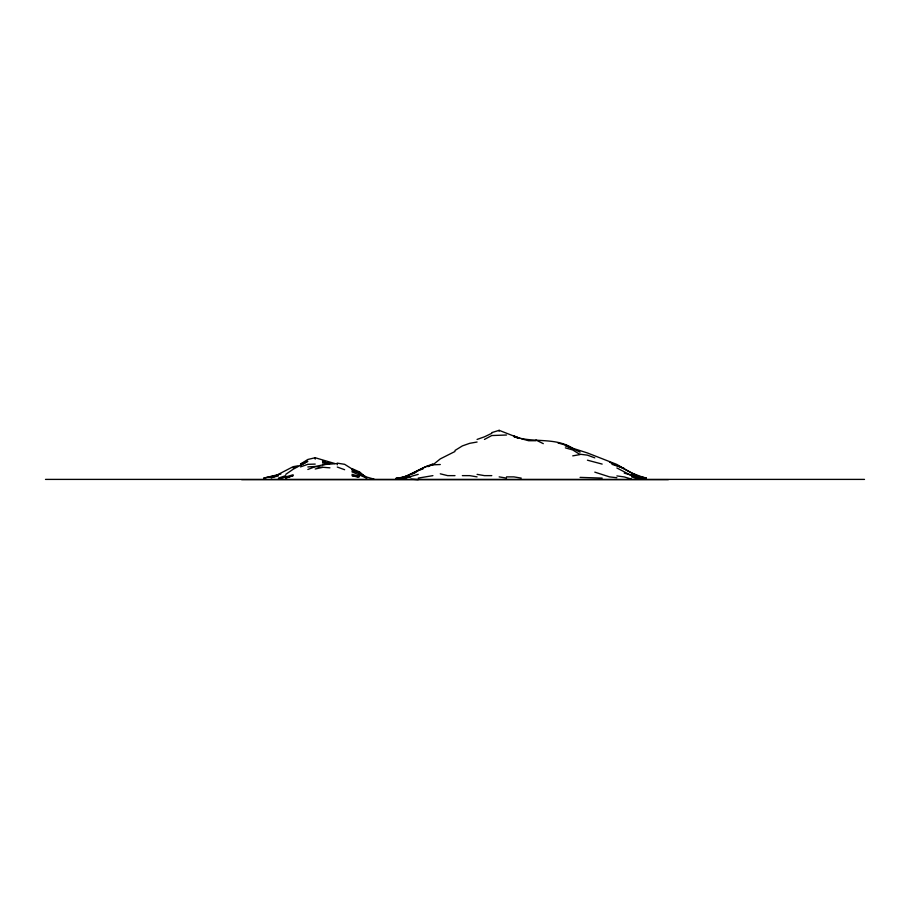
<?xml version="1.0" encoding="UTF-8"?>
<svg xmlns="http://www.w3.org/2000/svg" width="910" height="910" viewBox="0 0 910 910"><rect width="100%" height="100%" fill="white"/><g stroke="black" fill="none" stroke-linecap="round" stroke-linejoin="round"><path stroke-width="1.36" d="M396.134 479.138L403.494 477.454L425.573 466.682L432.921 464.828L440.281 458.89L455 451.474M285.763 474.36L293.122 469.276L307.842 461.268L300.482 465.385M415.062 472.745L418.213 470.572L423.116 468.843M455 450.461L462.36 445.911L469.719 443.318L477.079 442.021M396.134 478.103C409.818 477.568 420.227 467.729 432.921 464.089L428.018 466.682M484.427 439.428L491.787 435.537L506.506 435.014M272.283 477.5L293.122 466.682L298.025 465.818M306.613 461.381L300.482 464.089L307.842 459.47L315.201 457.741L334.823 463.531M278.414 474.815L271.055 477.75L278.414 475.919M307.842 469.48L315.201 466.682L329.921 467.831M293.122 467.979L296.808 466.682M477.079 439.428L484.427 436.834L491.787 433.308L491.787 432.614L499.146 430.339L518.768 437.994M410.854 474.463L414.528 473.166M300.482 466.898L307.842 464.316L315.201 464.089M404.723 478.182L418.213 474.36M278.414 478.103L285.763 475.634M285.763 478.103L293.122 475.68L285.763 477.75M278.414 479.138L293.122 474.758M399.82 478.103L405.951 477.067M278.414 475.111L263.695 478.103L280.86 474.03M405.951 476.851L396.134 478.444M328.692 463.702L322.561 461.12L328.692 463.747L322.561 461.859L329.921 463.44L315.201 466.477L307.842 466.944M315.201 468.991L322.561 467.387M572.731 455.864L580.079 454.568L572.731 449.95L565.372 447.857M403.494 476.885L409.625 475.839M432.921 475.634L418.213 478.103M403.494 478.103L410.854 476.885M432.921 464.828L440.281 464.521M572.731 448.255C554.69 436.823 533.055 443.318 513.866 436.504L518.768 438.165M322.561 464.68L337.269 463.565L337.269 464.828M535.933 440.724L528.585 440.724L521.225 438.7M455 475.634L447.64 475.634L440.281 473.814M462.36 475.634L469.719 475.634L477.079 476.885M491.787 475.634L484.427 475.634L477.079 474.36M506.506 476.885L513.866 476.885L521.225 478.103M580.079 477.386L602.158 478.103M45.5 479.399L864.5 479.399M241.616 479.661L668.384 479.661M322.561 462.997L329.921 463.44M410.854 479.138L418.213 479.661M616.878 477.75L609.518 476.885L594.799 472.131M580.079 454.226L587.439 455.148L594.799 457.855M565.372 445.911L587.439 452.964L616.878 464.453L631.586 473.086L646.305 478.444L638.945 477.454L624.237 473.086M616.878 475.919L624.237 476.931L631.586 479.138M337.269 463.144L344.628 464.316L366.707 478.103L351.988 471.869M499.146 476.885L506.506 478.103M359.348 476.885L351.988 475.634L358.119 477.147M618.106 465.886L638.945 476.544L646.305 477.898M646.305 479.138L638.945 477.454L631.586 474.36M611.975 464.327L624.237 468.411M602.158 464.089L587.439 460.187M638.945 476.544L646.305 478.444M351.988 474.36L359.348 476.339M374.067 479.138L366.707 477.067L351.988 469.276M558.012 442.954L565.372 445.047L580.079 452.145M351.988 470.754L359.348 472.904L366.707 478.103M631.586 476.885L638.945 479.138M616.878 467.979L631.586 475.634L638.945 478.103M337.269 467.046L344.628 469.708M519.997 438.256L513.866 436.004L517.54 437.926M631.586 475.634L637.717 477.977M351.988 468.627L359.348 471.869L364.603 476.567M609.518 462.143L616.878 465.567M535.933 440.019L543.293 443.648M565.372 445.047L572.731 449.085M359.348 473.166L362.498 475.429M359.348 471.869L363.022 475.248M499.146 430.339L499.146 431.203M315.201 457.741L315.201 459.129"/></g></svg>
